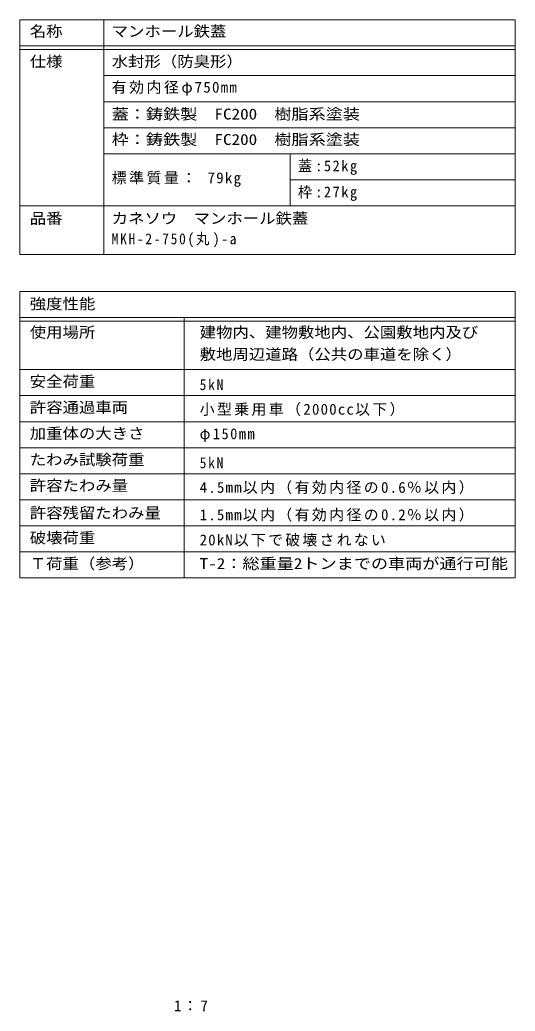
# Model space of a CAD drawing. Units: millimetres on the paper, enlarged 7 times. Extents: x -1027 to 1330, y -947 to 944.
# Drawn here: x 399 to 1330, y -940 to 925 of the extents above; entities that cross this region are included whole.
import ezdxf
from ezdxf.enums import TextEntityAlignment as Align

# ---------------------------------------------------------------- set-up
doc = ezdxf.new("R2010")
doc.units = ezdxf.units.MM
doc.header["$LTSCALE"] = 7
doc.layers.add('F-5_F-5ﾚｲﾔ', color=2, linetype='Continuous')
doc.layers.add('F-F_F-Fﾚｲﾔ', color=3, linetype='Continuous', lineweight=9)
doc.styles.add('ＭＳ ゴシック', font='')
doc.styles.get('ＭＳ ゴシック').set_extended_font_data('MS Gothic')

msp = doc.modelspace()

# ---------------------------------------------------------------- linework, layer by layer
at = {"layer": 'F-F_F-Fﾚｲﾔ', "color": 7}
for p, q in [((398.665, 925.4), (1329.692, 925.4)), ((398.665, 925.4), (398.665, 484.064)), ((556.481, 925.4), (556.481, 484.064)), ((1329.692, 925.4), (1329.692, 484.064)), ((398.665, 876.4), (1329.692, 876.4)), ((398.665, 869.4), (1329.692, 869.4)), ((1329.692, 820.4), (556.481, 820.4)), ((1329.692, 771.4), (556.481, 771.4)), ((556.481, 722.4), (1329.692, 722.4)), ((556.481, 673.401), (1329.692, 673.401)), ((906.481, 673.401), (906.481, 575.4)), ((906.481, 624.401), (1329.692, 624.401)), ((398.665, 575.4), (1329.692, 575.4)), ((398.665, 484.064), (1329.692, 484.064)), ((398.665, 414.401), (1329.692, 414.401)), ((398.665, 414.401), (398.665, -124.599)), ((1329.692, 414.401), (1329.692, -124.599)), ((398.665, 365.401), (1329.692, 365.401)), ((398.665, 358.401), (1329.692, 358.401)), ((707.753, 365.401), (707.753, -124.599)), ((398.665, 267.401), (1329.692, 267.401)), ((398.665, 218.401), (1329.692, 218.401)), ((398.665, 169.401), (1329.692, 169.401)), ((1329.692, 120.4), (398.665, 120.4)), ((398.665, 71.401), (1329.692, 71.401)), ((398.665, 22.401), (1329.692, 22.401)), ((398.665, -26.599), (1329.692, -26.599)), ((398.665, -75.599), (1329.692, -75.599)), ((398.665, -124.599), (1329.692, -124.599))]:
    msp.add_line(p, q, dxfattribs=at)

# ---------------------------------------------------------------- texts
at = {"layer": 'F-5_F-5ﾚｲﾔ', "insert": (688.275, -939.612), "char_height": 20.53, "attachment_point": 7, "style": 'ＭＳ ゴシック'}
msp.add_mtext('\\T1.19;1：7', dxfattribs=at)
at = {"layer": 'F-F_F-Fﾚｲﾔ', "style": 'ＭＳ ゴシック'}
for s, width, p in [('名称', 1.1, (417.297, 887.409)), ('マンホール鉄蓋', 1.1, (571.295, 887.409)), ('仕様', 1.1, (417.297, 830.53)), ('水封形（防臭形）', 1.1, (571.295, 830.53)), ('蓋：鋳鉄製\u3000FC200\u3000樹脂系塗装', 1.15, (571.295, 731.687)), ('枠：鋳鉄製\u3000FC200\u3000樹脂系塗装', 1.15, (571.295, 683.856)), ('品番', 1.1, (417.297, 535.519)), ('カネソウ\u3000マンホール鉄蓋', 1.1, (571.295, 535.519)), ('強度性能', 1.1, (417.297, 374.773)), ('使用場所', 1.1, (417.297, 321.224)), ('建物内、建物敷地内、公園敷地内及び', 1.1, (736.688, 321.224)), ('敷地周辺道路（公共の車道を除く）', 1.1, (736.688, 279.734)), ('安全荷重', 1.1, (417.297, 228.502)), ('許容通過車両', 1.1, (417.297, 179.881)), ('加重体の大きさ', 1.1, (417.297, 130.881)), ('たわみ試験荷重', 1.1, (417.297, 81.502)), ('許容たわみ量', 1.1, (417.297, 32.882)), ('許容残留たわみ量', 1.1, (417.297, -18.694)), ('破壊荷重', 1.1, (417.297, -65.599)), ('Ｔ荷重（参考）', 1.1, (417.297, -113.944)), ('T-2：総重量2トンまでの車両が通行可能', 1.15, (736.688, -113.944))]:
    msp.add_text(s, height=20.53, dxfattribs=dict(at, width=width)).set_placement(p, align=Align.BOTTOM_LEFT)
at = {"layer": 'F-F_F-Fﾚｲﾔ', "char_height": 20.53, "attachment_point": 7, "style": 'ＭＳ ゴシック'}
for s, insert in [('\\T1.17;有効内径φ750mm', (571.295, 782.78)), ('\\T1.23;\\W0.95;蓋:52kg', (921.295, 633.688)), ('\\T1.17;標準質量：\\~79kg', (571.295, 611.189)), ('\\T1.23;\\W0.95;枠:27kg', (921.295, 584.687)), ('\\T1.26;\\W0.9;MKH-2-750(丸)-a', (571.295, 497.706)), ('\\T1.27;\\W0.9;5kN', (736.688, 228.502)), ('\\T1.16;小型乗用車（2000cc以下）', (736.688, 179.881)), ('\\T1.23;\\W0.95;φ150mm', (736.688, 130.881)), ('\\T1.27;\\W0.9;5kN', (736.688, 81.502)), ('\\T1.16;4.5mm以内（有効内径の0.6％以内）', (736.688, 32.882)), ('\\T1.16;1.5mm以内（有効内径の0.2％以内）', (736.688, -18.694)), ('\\T1.15;20kN以下で破壊されない', (736.688, -65.599))]:
    msp.add_mtext(s, dxfattribs=dict(at, insert=insert))

doc.saveas('drawing.dxf')
